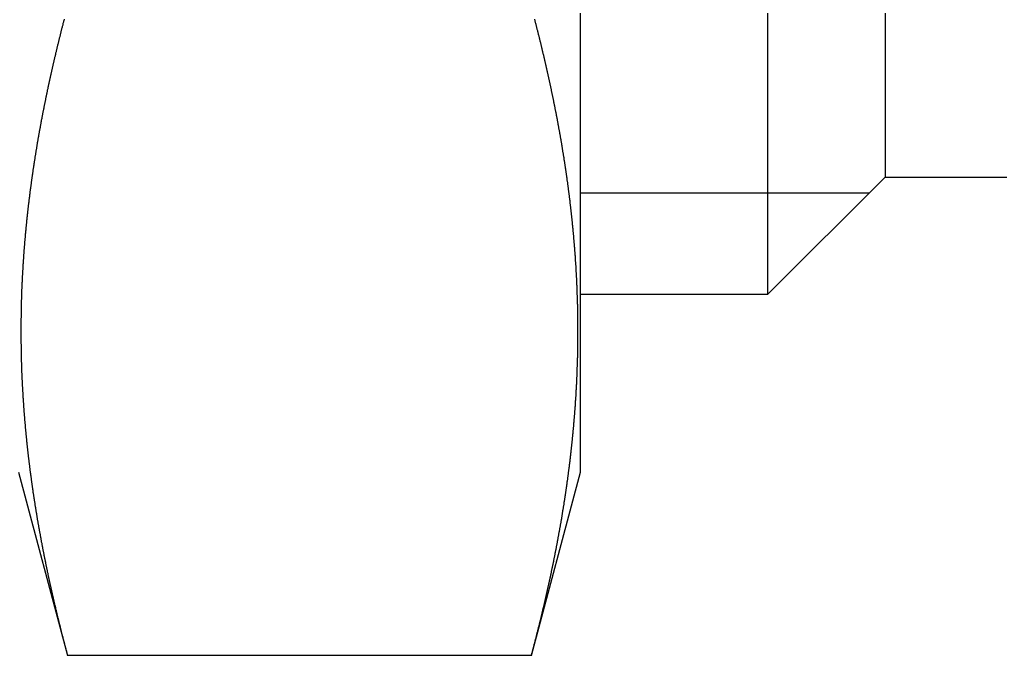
# Model space of a CAD drawing. Extents: x -6 to 96, y -23 to 73.
# Drawn here: x 36.7 to 47.17, y -1.31 to 5.48 of the extents above; entities that cross this region are included whole.
import ezdxf

# ---------------------------------------------------------------- set-up
doc = ezdxf.new("R2010")
doc.units = 0
doc.layers.get('0').update_dxf_attribs({"linetype": 'CONTINUOUS'})

msp = doc.modelspace()

# ---------------------------------------------------------------- linework, layer by layer
at = {"color": 7, "linetype": 'CONTINUOUS'}
for p, q in [((42.687, 0.65), (42.687, 24.45)), ((44.687, 2.55), (44.687, 22.55)), ((45.937, 21.3), (45.937, 3.8)), ((44.687, 2.55), (45.937, 3.8)), ((45.937, 3.8), (52.437, 3.8)), ((42.687, 2.55), (44.687, 2.55)), ((36.687, 0.65), (37.211, -1.306)), ((42.163, -1.306), (42.687, 0.65)), ((42.163, -1.306), (37.211, -1.306))]:
    msp.add_line(p, q, dxfattribs=at)
at = {"color": 3, "linetype": 'CONTINUOUS'}
msp.add_line((42.687, 3.633), (45.769, 3.633), dxfattribs=at)
at = {"color": 7}
for points in [[(37.176, 5.489, 0), (37.174, 5.481, 0), (37.172, 5.473, 0), (37.17, 5.465, 0), (37.168, 5.457, 0), (37.166, 5.449, 0), (37.163, 5.441, 0), (37.161, 5.433, 0), (37.16, 5.426, 0), (37.157, 5.418, 0), (37.155, 5.41, 0), (37.153, 5.402, 0), (37.151, 5.394, 0), (37.149, 5.386, 0), (37.147, 5.378, 0), (37.145, 5.37, 0), (37.143, 5.362, 0), (37.141, 5.355, 0), (37.139, 5.347, 0), (37.138, 5.339, 0), (37.136, 5.331, 0), (37.133, 5.323, 0), (37.132, 5.315, 0), (37.13, 5.307, 0), (37.128, 5.299, 0), (37.126, 5.291, 0), (37.124, 5.284, 0), (37.122, 5.276, 0), (37.12, 5.268, 0), (37.118, 5.26, 0), (37.116, 5.252, 0), (37.114, 5.244, 0), (37.112, 5.236, 0), (37.11, 5.228, 0), (37.108, 5.22, 0), (37.106, 5.212, 0), (37.104, 5.205, 0), (37.102, 5.197, 0), (37.1, 5.189, 0), (37.099, 5.181, 0), (37.097, 5.173, 0), (37.095, 5.165, 0), (37.093, 5.157, 0), (37.091, 5.149, 0), (37.089, 5.141, 0), (37.087, 5.133, 0), (37.085, 5.125, 0), (37.084, 5.118, 0), (37.082, 5.11, 0), (37.08, 5.102, 0), (37.078, 5.094, 0), (37.076, 5.086, 0), (37.074, 5.078, 0), (37.072, 5.07, 0), (37.07, 5.062, 0), (37.069, 5.054, 0), (37.067, 5.046, 0), (37.065, 5.038, 0), (37.063, 5.03, 0), (37.061, 5.022, 0), (37.059, 5.015, 0), (37.058, 5.007, 0), (37.056, 4.999, 0), (37.054, 4.991, 0), (37.052, 4.983, 0), (37.05, 4.975, 0), (37.048, 4.967, 0), (37.047, 4.959, 0), (37.045, 4.951, 0), (37.043, 4.943, 0), (37.041, 4.935, 0), (37.04, 4.927, 0), (37.038, 4.919, 0), (37.036, 4.911, 0), (37.034, 4.904, 0), (37.032, 4.896, 0), (37.031, 4.888, 0), (37.029, 4.88, 0), (37.027, 4.872, 0), (37.025, 4.864, 0), (37.024, 4.856, 0), (37.022, 4.848, 0), (37.02, 4.84, 0), (37.019, 4.832, 0), (37.017, 4.824, 0), (37.015, 4.816, 0), (37.013, 4.808, 0), (37.012, 4.8, 0), (37.01, 4.792, 0), (37.008, 4.784, 0), (37.006, 4.776, 0), (37.005, 4.768, 0), (37.003, 4.76, 0), (37.001, 4.753, 0), (37, 4.745, 0), (36.998, 4.737, 0), (36.996, 4.729, 0), (36.995, 4.721, 0), (36.993, 4.713, 0), (36.991, 4.705, 0), (36.99, 4.697, 0), (36.988, 4.689, 0), (36.986, 4.681, 0), (36.985, 4.673, 0), (36.983, 4.665, 0), (36.981, 4.657, 0), (36.98, 4.649, 0), (36.978, 4.641, 0), (36.976, 4.633, 0), (36.975, 4.625, 0), (36.973, 4.617, 0), (36.972, 4.609, 0), (36.97, 4.601, 0), (36.968, 4.593, 0), (36.967, 4.585, 0), (36.965, 4.577, 0), (36.964, 4.569, 0), (36.962, 4.561, 0), (36.96, 4.553, 0), (36.959, 4.545, 0), (36.957, 4.537, 0), (36.956, 4.529, 0), (36.954, 4.521, 0), (36.953, 4.513, 0), (36.951, 4.505, 0), (36.949, 4.497, 0), (36.948, 4.489, 0), (36.946, 4.481, 0), (36.945, 4.473, 0), (36.943, 4.466, 0), (36.942, 4.458, 0), (36.94, 4.45, 0), (36.939, 4.442, 0), (36.937, 4.434, 0), (36.936, 4.426, 0), (36.934, 4.418, 0), (36.932, 4.41, 0), (36.931, 4.402, 0), (36.929, 4.394, 0), (36.928, 4.386, 0), (36.927, 4.378, 0), (36.925, 4.37, 0), (36.924, 4.362, 0), (36.922, 4.354, 0), (36.921, 4.346, 0), (36.919, 4.338, 0), (36.918, 4.33, 0), (36.916, 4.322, 0), (36.915, 4.314, 0), (36.913, 4.306, 0), (36.912, 4.298, 0), (36.91, 4.29, 0), (36.909, 4.282, 0), (36.908, 4.274, 0), (36.906, 4.266, 0), (36.905, 4.258, 0), (36.903, 4.25, 0), (36.902, 4.242, 0), (36.901, 4.234, 0), (36.899, 4.226, 0), (36.898, 4.217, 0), (36.896, 4.209, 0), (36.895, 4.201, 0), (36.894, 4.193, 0), (36.892, 4.185, 0), (36.891, 4.177, 0), (36.889, 4.169, 0), (36.888, 4.161, 0), (36.887, 4.153, 0), (36.885, 4.145, 0), (36.884, 4.137, 0), (36.883, 4.129, 0), (36.881, 4.121, 0), (36.88, 4.113, 0), (36.879, 4.105, 0), (36.877, 4.097, 0), (36.876, 4.089, 0), (36.875, 4.081, 0), (36.873, 4.073, 0), (36.872, 4.065, 0), (36.871, 4.057, 0), (36.87, 4.049, 0), (36.868, 4.041, 0), (36.867, 4.033, 0), (36.866, 4.025, 0), (36.864, 4.017, 0), (36.863, 4.009, 0), (36.862, 4.001, 0), (36.861, 3.993, 0), (36.859, 3.985, 0), (36.858, 3.977, 0), (36.857, 3.969, 0), (36.856, 3.961, 0), (36.854, 3.953, 0), (36.853, 3.945, 0), (36.852, 3.937, 0), (36.851, 3.928, 0), (36.849, 3.92, 0), (36.848, 3.912, 0), (36.847, 3.904, 0), (36.846, 3.896, 0), (36.845, 3.888, 0), (36.843, 3.88, 0), (36.842, 3.872, 0), (36.841, 3.864, 0), (36.84, 3.856, 0), (36.839, 3.848, 0), (36.838, 3.84, 0), (36.836, 3.832, 0), (36.835, 3.824, 0), (36.834, 3.816, 0), (36.833, 3.808, 0), (36.832, 3.8, 0), (36.831, 3.792, 0), (36.83, 3.784, 0), (36.828, 3.776, 0), (36.827, 3.767, 0), (36.826, 3.759, 0), (36.825, 3.751, 0), (36.824, 3.743, 0), (36.823, 3.735, 0), (36.822, 3.727, 0), (36.821, 3.719, 0), (36.82, 3.711, 0), (36.819, 3.703, 0), (36.817, 3.695, 0), (36.816, 3.687, 0), (36.815, 3.679, 0), (36.814, 3.671, 0), (36.813, 3.663, 0), (36.812, 3.655, 0), (36.811, 3.647, 0), (36.81, 3.638, 0), (36.809, 3.63, 0), (36.808, 3.622, 0), (36.807, 3.614, 0), (36.806, 3.606, 0), (36.805, 3.598, 0), (36.804, 3.59, 0), (36.803, 3.582, 0), (36.802, 3.574, 0), (36.801, 3.566, 0), (36.8, 3.558, 0), (36.799, 3.55, 0), (36.798, 3.542, 0), (36.797, 3.534, 0), (36.796, 3.525, 0), (36.795, 3.517, 0), (36.794, 3.509, 0), (36.793, 3.501, 0), (36.792, 3.493, 0), (36.791, 3.485, 0), (36.79, 3.477, 0), (36.789, 3.469, 0), (36.788, 3.461, 0), (36.788, 3.453, 0), (36.787, 3.445, 0), (36.786, 3.437, 0), (36.785, 3.428, 0), (36.784, 3.42, 0), (36.783, 3.412, 0), (36.782, 3.404, 0), (36.781, 3.396, 0), (36.781, 3.388, 0), (36.78, 3.38, 0), (36.779, 3.372, 0), (36.778, 3.364, 0), (36.777, 3.356, 0), (36.776, 3.348, 0), (36.775, 3.34, 0), (36.775, 3.331, 0), (36.774, 3.323, 0), (36.773, 3.315, 0), (36.772, 3.307, 0), (36.771, 3.299, 0), (36.77, 3.291, 0), (36.77, 3.283, 0), (36.769, 3.275, 0), (36.768, 3.267, 0), (36.767, 3.259, 0), (36.767, 3.25, 0), (36.766, 3.242, 0), (36.765, 3.234, 0), (36.764, 3.226, 0), (36.763, 3.218, 0), (36.763, 3.21, 0), (36.762, 3.202, 0), (36.761, 3.194, 0), (36.76, 3.186, 0), (36.76, 3.178, 0), (36.759, 3.17, 0), (36.758, 3.161, 0), (36.758, 3.153, 0), (36.757, 3.145, 0), (36.756, 3.137, 0), (36.755, 3.129, 0), (36.755, 3.121, 0), (36.754, 3.113, 0), (36.753, 3.105, 0), (36.753, 3.097, 0), (36.752, 3.088, 0), (36.751, 3.08, 0), (36.751, 3.072, 0), (36.75, 3.064, 0), (36.749, 3.056, 0), (36.749, 3.048, 0), (36.748, 3.04, 0), (36.748, 3.032, 0), (36.747, 3.024, 0), (36.746, 3.015, 0), (36.746, 3.007, 0), (36.745, 2.999, 0), (36.745, 2.991, 0), (36.744, 2.983, 0), (36.743, 2.975, 0), (36.743, 2.967, 0), (36.742, 2.959, 0), (36.742, 2.951, 0), (36.741, 2.942, 0), (36.74, 2.934, 0), (36.74, 2.926, 0), (36.739, 2.918, 0), (36.739, 2.91, 0), (36.738, 2.902, 0), (36.738, 2.894, 0), (36.737, 2.886, 0), (36.737, 2.878, 0), (36.736, 2.869, 0), (36.736, 2.861, 0), (36.735, 2.853, 0), (36.735, 2.845, 0), (36.734, 2.837, 0), (36.734, 2.829, 0), (36.733, 2.821, 0), (36.733, 2.813, 0), (36.732, 2.804, 0), (36.732, 2.796, 0), (36.731, 2.788, 0), (36.731, 2.78, 0), (36.73, 2.772, 0), (36.73, 2.764, 0), (36.73, 2.756, 0), (36.729, 2.748, 0), (36.729, 2.739, 0), (36.728, 2.731, 0), (36.728, 2.723, 0), (36.727, 2.715, 0), (36.727, 2.707, 0), (36.727, 2.699, 0), (36.726, 2.691, 0), (36.726, 2.683, 0), (36.725, 2.674, 0), (36.725, 2.666, 0), (36.725, 2.658, 0), (36.724, 2.65, 0), (36.724, 2.642, 0), (36.724, 2.634, 0), (36.723, 2.626, 0), (36.723, 2.618, 0), (36.723, 2.609, 0), (36.722, 2.601, 0), (36.722, 2.593, 0), (36.722, 2.585, 0), (36.721, 2.577, 0), (36.721, 2.569, 0), (36.721, 2.561, 0), (36.721, 2.553, 0), (36.72, 2.544, 0), (36.72, 2.536, 0), (36.72, 2.528, 0), (36.719, 2.52, 0), (36.719, 2.512, 0), (36.719, 2.504, 0), (36.719, 2.496, 0), (36.718, 2.488, 0), (36.718, 2.479, 0), (36.718, 2.471, 0), (36.718, 2.463, 0), (36.718, 2.455, 0), (36.717, 2.447, 0), (36.717, 2.439, 0), (36.717, 2.431, 0), (36.717, 2.422, 0), (36.717, 2.414, 0), (36.716, 2.406, 0), (36.716, 2.398, 0), (36.716, 2.39, 0), (36.716, 2.382, 0), (36.716, 2.374, 0), (36.716, 2.366, 0), (36.715, 2.357, 0), (36.715, 2.349, 0), (36.715, 2.341, 0), (36.715, 2.333, 0), (36.715, 2.325, 0), (36.715, 2.317, 0), (36.715, 2.309, 0), (36.715, 2.3, 0), (36.714, 2.292, 0), (36.714, 2.284, 0), (36.714, 2.276, 0), (36.714, 2.268, 0), (36.714, 2.26, 0), (36.714, 2.252, 0), (36.714, 2.244, 0), (36.714, 2.235, 0), (36.714, 2.227, 0), (36.714, 2.219, 0), (36.714, 2.211, 0), (36.714, 2.203, 0), (36.714, 2.195, 0), (36.714, 2.187, 0), (36.714, 2.178, 0), (36.714, 2.17, 0), (36.714, 2.162, 0), (36.714, 2.154, 0), (36.714, 2.146, 0), (36.714, 2.138, 0), (36.714, 2.13, 0), (36.714, 2.122, 0), (36.714, 2.113, 0), (36.714, 2.105, 0), (36.714, 2.097, 0), (36.714, 2.089, 0), (36.714, 2.081, 0), (36.714, 2.073, 0), (36.714, 2.065, 0), (36.714, 2.056, 0), (36.714, 2.048, 0), (36.714, 2.04, 0), (36.714, 2.032, 0), (36.714, 2.024, 0), (36.715, 2.016, 0), (36.715, 2.008, 0), (36.715, 2, 0), (36.715, 1.991, 0), (36.715, 1.983, 0), (36.715, 1.975, 0), (36.715, 1.967, 0), (36.715, 1.959, 0), (36.716, 1.951, 0), (36.716, 1.943, 0), (36.716, 1.934, 0), (36.716, 1.926, 0), (36.716, 1.918, 0), (36.716, 1.91, 0), (36.717, 1.902, 0), (36.717, 1.894, 0), (36.717, 1.886, 0), (36.717, 1.878, 0), (36.717, 1.869, 0), (36.718, 1.861, 0), (36.718, 1.853, 0), (36.718, 1.845, 0), (36.718, 1.837, 0), (36.718, 1.829, 0), (36.719, 1.821, 0), (36.719, 1.812, 0), (36.719, 1.804, 0), (36.719, 1.796, 0), (36.72, 1.788, 0), (36.72, 1.78, 0), (36.72, 1.772, 0), (36.721, 1.764, 0), (36.721, 1.756, 0), (36.721, 1.747, 0), (36.721, 1.739, 0), (36.722, 1.731, 0), (36.722, 1.723, 0), (36.722, 1.715, 0), (36.723, 1.707, 0), (36.723, 1.699, 0), (36.723, 1.691, 0), (36.724, 1.682, 0), (36.724, 1.674, 0), (36.724, 1.666, 0), (36.725, 1.658, 0), (36.725, 1.65, 0), (36.725, 1.642, 0), (36.726, 1.634, 0), (36.726, 1.626, 0), (36.727, 1.617, 0), (36.727, 1.609, 0), (36.727, 1.601, 0), (36.728, 1.593, 0), (36.728, 1.585, 0), (36.729, 1.577, 0), (36.729, 1.569, 0), (36.73, 1.561, 0), (36.73, 1.552, 0), (36.73, 1.544, 0), (36.731, 1.536, 0), (36.731, 1.528, 0), (36.732, 1.52, 0), (36.732, 1.512, 0), (36.733, 1.504, 0), (36.733, 1.496, 0), (36.734, 1.487, 0), (36.734, 1.479, 0), (36.735, 1.471, 0), (36.735, 1.463, 0), (36.736, 1.455, 0), (36.736, 1.447, 0), (36.737, 1.439, 0), (36.737, 1.431, 0), (36.738, 1.423, 0), (36.738, 1.414, 0), (36.739, 1.406, 0), (36.739, 1.398, 0), (36.74, 1.39, 0), (36.74, 1.382, 0), (36.741, 1.374, 0), (36.742, 1.366, 0), (36.742, 1.358, 0), (36.743, 1.349, 0), (36.743, 1.341, 0), (36.744, 1.333, 0), (36.745, 1.325, 0), (36.745, 1.317, 0), (36.746, 1.309, 0), (36.746, 1.301, 0), (36.747, 1.293, 0), (36.748, 1.285, 0), (36.748, 1.276, 0), (36.749, 1.268, 0), (36.749, 1.26, 0), (36.75, 1.252, 0), (36.751, 1.244, 0), (36.751, 1.236, 0), (36.752, 1.228, 0), (36.753, 1.22, 0), (36.753, 1.212, 0), (36.754, 1.204, 0), (36.755, 1.195, 0), (36.755, 1.187, 0), (36.756, 1.179, 0), (36.757, 1.171, 0), (36.758, 1.163, 0), (36.758, 1.155, 0), (36.759, 1.147, 0), (36.76, 1.139, 0), (36.76, 1.131, 0), (36.761, 1.122, 0), (36.762, 1.114, 0), (36.763, 1.106, 0), (36.763, 1.098, 0), (36.764, 1.09, 0), (36.765, 1.082, 0), (36.766, 1.074, 0), (36.767, 1.066, 0), (36.767, 1.058, 0), (36.768, 1.05, 0), (36.769, 1.041, 0), (36.77, 1.033, 0), (36.77, 1.025, 0), (36.771, 1.017, 0), (36.772, 1.009, 0), (36.773, 1.001, 0), (36.774, 0.993, 0), (36.775, 0.985, 0), (36.775, 0.977, 0), (36.776, 0.969, 0), (36.777, 0.961, 0), (36.778, 0.952, 0), (36.779, 0.944, 0), (36.78, 0.936, 0), (36.781, 0.928, 0), (36.781, 0.92, 0), (36.782, 0.912, 0), (36.783, 0.904, 0), (36.784, 0.896, 0), (36.785, 0.888, 0), (36.786, 0.88, 0), (36.787, 0.872, 0), (36.788, 0.864, 0), (36.788, 0.855, 0), (36.789, 0.847, 0), (36.79, 0.839, 0), (36.791, 0.831, 0), (36.792, 0.823, 0), (36.793, 0.815, 0), (36.794, 0.807, 0), (36.795, 0.799, 0), (36.796, 0.791, 0), (36.797, 0.783, 0), (36.798, 0.775, 0), (36.799, 0.767, 0), (36.8, 0.758, 0), (36.801, 0.75, 0), (36.802, 0.742, 0), (36.803, 0.734, 0), (36.804, 0.726, 0), (36.805, 0.718, 0), (36.806, 0.71, 0), (36.807, 0.702, 0), (36.808, 0.694, 0), (36.809, 0.686, 0), (36.81, 0.678, 0), (36.811, 0.67, 0), (36.812, 0.662, 0), (36.813, 0.654, 0), (36.814, 0.646, 0), (36.815, 0.637, 0), (36.816, 0.629, 0), (36.817, 0.621, 0), (36.819, 0.613, 0), (36.82, 0.605, 0), (36.821, 0.597, 0), (36.822, 0.589, 0), (36.823, 0.581, 0), (36.824, 0.573, 0), (36.825, 0.565, 0), (36.826, 0.557, 0), (36.827, 0.549, 0), (36.828, 0.541, 0), (36.83, 0.533, 0), (36.831, 0.525, 0), (36.832, 0.517, 0), (36.833, 0.509, 0), (36.834, 0.5, 0), (36.835, 0.492, 0), (36.836, 0.484, 0), (36.838, 0.476, 0), (36.839, 0.468, 0), (36.84, 0.46, 0), (36.841, 0.452, 0), (36.842, 0.444, 0), (36.843, 0.436, 0), (36.845, 0.428, 0), (36.846, 0.42, 0), (36.847, 0.412, 0), (36.848, 0.404, 0), (36.849, 0.396, 0), (36.851, 0.388, 0), (36.852, 0.38, 0), (36.853, 0.372, 0), (36.854, 0.364, 0), (36.856, 0.356, 0), (36.857, 0.348, 0), (36.858, 0.34, 0), (36.859, 0.332, 0), (36.861, 0.323, 0), (36.862, 0.315, 0), (36.863, 0.307, 0), (36.864, 0.299, 0), (36.866, 0.291, 0), (36.867, 0.283, 0), (36.868, 0.275, 0), (36.87, 0.267, 0), (36.871, 0.259, 0), (36.872, 0.251, 0), (36.873, 0.243, 0), (36.875, 0.235, 0), (36.876, 0.227, 0), (36.877, 0.219, 0), (36.879, 0.211, 0), (36.88, 0.203, 0), (36.881, 0.195, 0), (36.883, 0.187, 0), (36.884, 0.179, 0), (36.885, 0.171, 0), (36.887, 0.163, 0), (36.888, 0.155, 0), (36.889, 0.147, 0), (36.891, 0.139, 0), (36.892, 0.131, 0), (36.894, 0.123, 0), (36.895, 0.115, 0), (36.896, 0.107, 0), (36.898, 0.099, 0), (36.899, 0.091, 0), (36.901, 0.083, 0), (36.902, 0.075, 0), (36.903, 0.067, 0), (36.905, 0.059, 0), (36.906, 0.051, 0), (36.908, 0.043, 0), (36.909, 0.035, 0), (36.91, 0.027, 0), (36.912, 0.019, 0), (36.913, 0.011, 0), (36.915, 0.003, 0), (36.916, -0.005, 0), (36.918, -0.013, 0), (36.919, -0.021, 0), (36.921, -0.029, 0), (36.922, -0.037, 0), (36.924, -0.045, 0), (36.925, -0.053, 0), (36.927, -0.061, 0), (36.928, -0.069, 0), (36.929, -0.077, 0), (36.931, -0.085, 0), (36.932, -0.093, 0), (36.934, -0.101, 0), (36.936, -0.109, 0), (36.937, -0.117, 0), (36.939, -0.125, 0), (36.94, -0.133, 0), (36.942, -0.141, 0), (36.943, -0.149, 0), (36.945, -0.157, 0), (36.946, -0.165, 0), (36.948, -0.173, 0), (36.949, -0.181, 0), (36.951, -0.189, 0), (36.953, -0.197, 0), (36.954, -0.205, 0), (36.956, -0.213, 0), (36.957, -0.221, 0), (36.959, -0.229, 0), (36.96, -0.237, 0), (36.962, -0.245, 0), (36.964, -0.253, 0), (36.965, -0.261, 0), (36.967, -0.269, 0), (36.968, -0.277, 0), (36.97, -0.285, 0), (36.972, -0.293, 0), (36.973, -0.301, 0), (36.975, -0.309, 0), (36.976, -0.317, 0), (36.978, -0.325, 0), (36.98, -0.333, 0), (36.981, -0.341, 0), (36.983, -0.349, 0), (36.985, -0.357, 0), (36.986, -0.365, 0), (36.988, -0.373, 0), (36.99, -0.381, 0), (36.991, -0.388, 0), (36.993, -0.396, 0), (36.995, -0.404, 0), (36.996, -0.412, 0), (36.998, -0.42, 0), (37, -0.428, 0), (37.001, -0.436, 0), (37.003, -0.444, 0), (37.005, -0.452, 0), (37.006, -0.46, 0), (37.008, -0.468, 0), (37.01, -0.476, 0), (37.012, -0.484, 0), (37.013, -0.492, 0), (37.015, -0.5, 0), (37.017, -0.508, 0), (37.019, -0.516, 0), (37.02, -0.524, 0), (37.022, -0.532, 0), (37.024, -0.54, 0), (37.025, -0.548, 0), (37.027, -0.555, 0), (37.029, -0.563, 0), (37.031, -0.571, 0), (37.032, -0.579, 0), (37.034, -0.587, 0), (37.036, -0.595, 0), (37.038, -0.603, 0), (37.04, -0.611, 0), (37.041, -0.619, 0), (37.043, -0.627, 0), (37.045, -0.635, 0), (37.047, -0.643, 0), (37.048, -0.651, 0), (37.05, -0.659, 0), (37.052, -0.667, 0), (37.054, -0.675, 0), (37.056, -0.682, 0), (37.058, -0.69, 0), (37.059, -0.698, 0), (37.061, -0.706, 0), (37.063, -0.714, 0), (37.065, -0.722, 0), (37.067, -0.73, 0), (37.069, -0.738, 0), (37.07, -0.746, 0), (37.072, -0.754, 0), (37.074, -0.762, 0), (37.076, -0.77, 0), (37.078, -0.778, 0), (37.08, -0.785, 0), (37.082, -0.793, 0), (37.084, -0.801, 0), (37.085, -0.809, 0), (37.087, -0.817, 0), (37.089, -0.825, 0), (37.091, -0.833, 0), (37.093, -0.841, 0), (37.095, -0.849, 0), (37.097, -0.857, 0), (37.099, -0.865, 0), (37.1, -0.872, 0), (37.102, -0.88, 0), (37.104, -0.888, 0), (37.106, -0.896, 0), (37.108, -0.904, 0), (37.11, -0.912, 0), (37.112, -0.92, 0), (37.114, -0.928, 0), (37.116, -0.936, 0), (37.118, -0.944, 0), (37.12, -0.951, 0), (37.122, -0.959, 0), (37.124, -0.967, 0), (37.126, -0.975, 0), (37.128, -0.983, 0), (37.13, -0.991, 0), (37.132, -0.999, 0), (37.133, -1.007, 0), (37.136, -1.015, 0), (37.138, -1.023, 0), (37.139, -1.03, 0), (37.141, -1.038, 0), (37.143, -1.046, 0), (37.145, -1.054, 0), (37.147, -1.062, 0), (37.149, -1.07, 0), (37.151, -1.078, 0), (37.153, -1.086, 0), (37.155, -1.094, 0), (37.157, -1.101, 0), (37.16, -1.109, 0), (37.161, -1.117, 0), (37.163, -1.125, 0), (37.166, -1.133, 0), (37.168, -1.141, 0), (37.17, -1.149, 0), (37.172, -1.157, 0), (37.174, -1.164, 0), (37.176, -1.172, 0), (37.178, -1.18, 0), (37.18, -1.188, 0), (37.182, -1.196, 0), (37.184, -1.204, 0), (37.186, -1.212, 0), (37.188, -1.219, 0), (37.19, -1.227, 0), (37.192, -1.235, 0), (37.194, -1.243, 0), (37.196, -1.251, 0), (37.199, -1.259, 0), (37.201, -1.267, 0), (37.203, -1.275, 0), (37.205, -1.282, 0), (37.207, -1.29, 0), (37.209, -1.298, 0), (37.211, -1.306, 0)], [(42.163, -1.306, 0), (42.165, -1.298, 0), (42.167, -1.29, 0), (42.169, -1.282, 0), (42.171, -1.275, 0), (42.173, -1.267, 0), (42.175, -1.259, 0), (42.177, -1.251, 0), (42.179, -1.243, 0), (42.181, -1.235, 0), (42.184, -1.227, 0), (42.186, -1.219, 0), (42.188, -1.212, 0), (42.19, -1.204, 0), (42.192, -1.196, 0), (42.194, -1.188, 0), (42.196, -1.18, 0), (42.198, -1.172, 0), (42.2, -1.164, 0), (42.202, -1.157, 0), (42.204, -1.149, 0), (42.206, -1.141, 0), (42.208, -1.133, 0), (42.21, -1.125, 0), (42.212, -1.117, 0), (42.214, -1.109, 0), (42.216, -1.101, 0), (42.218, -1.094, 0), (42.22, -1.086, 0), (42.222, -1.078, 0), (42.224, -1.07, 0), (42.226, -1.062, 0), (42.228, -1.054, 0), (42.23, -1.046, 0), (42.232, -1.038, 0), (42.234, -1.03, 0), (42.236, -1.023, 0), (42.238, -1.015, 0), (42.24, -1.007, 0), (42.242, -0.999, 0), (42.244, -0.991, 0), (42.246, -0.983, 0), (42.248, -0.975, 0), (42.25, -0.967, 0), (42.252, -0.959, 0), (42.254, -0.951, 0), (42.256, -0.944, 0), (42.258, -0.936, 0), (42.26, -0.928, 0), (42.262, -0.92, 0), (42.264, -0.912, 0), (42.266, -0.904, 0), (42.267, -0.896, 0), (42.269, -0.888, 0), (42.271, -0.88, 0), (42.273, -0.872, 0), (42.275, -0.865, 0), (42.277, -0.857, 0), (42.279, -0.849, 0), (42.281, -0.841, 0), (42.283, -0.833, 0), (42.285, -0.825, 0), (42.286, -0.817, 0), (42.288, -0.809, 0), (42.29, -0.801, 0), (42.292, -0.793, 0), (42.294, -0.785, 0), (42.296, -0.778, 0), (42.298, -0.77, 0), (42.3, -0.762, 0), (42.301, -0.754, 0), (42.303, -0.746, 0), (42.305, -0.738, 0), (42.307, -0.73, 0), (42.309, -0.722, 0), (42.311, -0.714, 0), (42.312, -0.706, 0), (42.314, -0.698, 0), (42.316, -0.69, 0), (42.318, -0.682, 0), (42.32, -0.675, 0), (42.322, -0.667, 0), (42.323, -0.659, 0), (42.325, -0.651, 0), (42.327, -0.643, 0), (42.329, -0.635, 0), (42.331, -0.627, 0), (42.332, -0.619, 0), (42.334, -0.611, 0), (42.336, -0.603, 0), (42.338, -0.595, 0), (42.339, -0.587, 0), (42.341, -0.579, 0), (42.343, -0.571, 0), (42.345, -0.563, 0), (42.346, -0.555, 0), (42.348, -0.548, 0), (42.35, -0.54, 0), (42.352, -0.532, 0), (42.353, -0.524, 0), (42.355, -0.516, 0), (42.357, -0.508, 0), (42.359, -0.5, 0), (42.36, -0.492, 0), (42.362, -0.484, 0), (42.364, -0.476, 0), (42.365, -0.468, 0), (42.367, -0.46, 0), (42.369, -0.452, 0), (42.371, -0.444, 0), (42.372, -0.436, 0), (42.374, -0.428, 0), (42.376, -0.42, 0), (42.377, -0.412, 0), (42.379, -0.404, 0), (42.381, -0.396, 0), (42.382, -0.388, 0), (42.384, -0.381, 0), (42.386, -0.373, 0), (42.387, -0.365, 0), (42.389, -0.357, 0), (42.391, -0.349, 0), (42.392, -0.341, 0), (42.394, -0.333, 0), (42.396, -0.325, 0), (42.397, -0.317, 0), (42.399, -0.309, 0), (42.401, -0.301, 0), (42.402, -0.293, 0), (42.404, -0.285, 0), (42.405, -0.277, 0), (42.407, -0.269, 0), (42.408, -0.261, 0), (42.41, -0.253, 0), (42.412, -0.245, 0), (42.413, -0.237, 0), (42.415, -0.229, 0), (42.416, -0.221, 0), (42.418, -0.213, 0), (42.42, -0.205, 0), (42.421, -0.197, 0), (42.423, -0.189, 0), (42.424, -0.181, 0), (42.426, -0.173, 0), (42.427, -0.165, 0), (42.429, -0.157, 0), (42.431, -0.149, 0), (42.432, -0.141, 0), (42.434, -0.133, 0), (42.435, -0.125, 0), (42.437, -0.117, 0), (42.438, -0.109, 0), (42.44, -0.101, 0), (42.441, -0.093, 0), (42.443, -0.085, 0), (42.444, -0.077, 0), (42.446, -0.069, 0), (42.447, -0.061, 0), (42.449, -0.053, 0), (42.45, -0.045, 0), (42.452, -0.037, 0), (42.453, -0.029, 0), (42.455, -0.021, 0), (42.456, -0.013, 0), (42.457, -0.005, 0), (42.459, 0.003, 0), (42.46, 0.011, 0), (42.462, 0.019, 0), (42.463, 0.027, 0), (42.465, 0.035, 0), (42.466, 0.043, 0), (42.468, 0.051, 0), (42.469, 0.059, 0), (42.47, 0.067, 0), (42.472, 0.075, 0), (42.473, 0.083, 0), (42.474, 0.091, 0), (42.476, 0.099, 0), (42.477, 0.107, 0), (42.479, 0.115, 0), (42.48, 0.123, 0), (42.481, 0.131, 0), (42.483, 0.139, 0), (42.484, 0.147, 0), (42.486, 0.155, 0), (42.487, 0.163, 0), (42.488, 0.171, 0), (42.49, 0.179, 0), (42.491, 0.187, 0), (42.492, 0.195, 0), (42.494, 0.203, 0), (42.495, 0.211, 0), (42.496, 0.219, 0), (42.498, 0.227, 0), (42.499, 0.235, 0), (42.5, 0.243, 0), (42.502, 0.251, 0), (42.503, 0.259, 0), (42.504, 0.267, 0), (42.505, 0.275, 0), (42.507, 0.283, 0), (42.508, 0.291, 0), (42.509, 0.299, 0), (42.511, 0.307, 0), (42.512, 0.315, 0), (42.513, 0.323, 0), (42.514, 0.332, 0), (42.516, 0.34, 0), (42.517, 0.348, 0), (42.518, 0.356, 0), (42.519, 0.364, 0), (42.52, 0.372, 0), (42.522, 0.38, 0), (42.523, 0.388, 0), (42.524, 0.396, 0), (42.525, 0.404, 0), (42.527, 0.412, 0), (42.528, 0.42, 0), (42.529, 0.428, 0), (42.53, 0.436, 0), (42.531, 0.444, 0), (42.533, 0.452, 0), (42.534, 0.46, 0), (42.535, 0.468, 0), (42.536, 0.476, 0), (42.537, 0.484, 0), (42.538, 0.492, 0), (42.54, 0.5, 0), (42.541, 0.509, 0), (42.542, 0.517, 0), (42.543, 0.525, 0), (42.544, 0.533, 0), (42.545, 0.541, 0), (42.546, 0.549, 0), (42.547, 0.557, 0), (42.549, 0.565, 0), (42.55, 0.573, 0), (42.551, 0.581, 0), (42.552, 0.589, 0), (42.553, 0.597, 0), (42.554, 0.605, 0), (42.555, 0.613, 0), (42.556, 0.621, 0), (42.557, 0.629, 0), (42.558, 0.637, 0), (42.559, 0.646, 0), (42.56, 0.654, 0), (42.562, 0.662, 0), (42.563, 0.67, 0), (42.564, 0.678, 0), (42.565, 0.686, 0), (42.566, 0.694, 0), (42.567, 0.702, 0), (42.568, 0.71, 0), (42.569, 0.718, 0), (42.57, 0.726, 0), (42.571, 0.734, 0), (42.572, 0.742, 0), (42.573, 0.75, 0), (42.574, 0.758, 0), (42.575, 0.767, 0), (42.576, 0.775, 0), (42.577, 0.783, 0), (42.578, 0.791, 0), (42.579, 0.799, 0), (42.58, 0.807, 0), (42.581, 0.815, 0), (42.581, 0.823, 0), (42.582, 0.831, 0), (42.583, 0.839, 0), (42.584, 0.847, 0), (42.585, 0.855, 0), (42.586, 0.864, 0), (42.587, 0.872, 0), (42.588, 0.88, 0), (42.589, 0.888, 0), (42.59, 0.896, 0), (42.59, 0.904, 0), (42.591, 0.912, 0), (42.592, 0.92, 0), (42.593, 0.928, 0), (42.594, 0.936, 0), (42.595, 0.944, 0), (42.596, 0.952, 0), (42.597, 0.961, 0), (42.597, 0.969, 0), (42.598, 0.977, 0), (42.599, 0.985, 0), (42.6, 0.993, 0), (42.601, 1.001, 0), (42.602, 1.009, 0), (42.602, 1.017, 0), (42.603, 1.025, 0), (42.604, 1.033, 0), (42.605, 1.041, 0), (42.606, 1.05, 0), (42.606, 1.058, 0), (42.607, 1.066, 0), (42.608, 1.074, 0), (42.609, 1.082, 0), (42.609, 1.09, 0), (42.61, 1.098, 0), (42.611, 1.106, 0), (42.612, 1.114, 0), (42.612, 1.122, 0), (42.613, 1.131, 0), (42.614, 1.139, 0), (42.615, 1.147, 0), (42.615, 1.155, 0), (42.616, 1.163, 0), (42.617, 1.171, 0), (42.617, 1.179, 0), (42.618, 1.187, 0), (42.619, 1.195, 0), (42.62, 1.204, 0), (42.62, 1.212, 0), (42.621, 1.22, 0), (42.622, 1.228, 0), (42.622, 1.236, 0), (42.623, 1.244, 0), (42.624, 1.252, 0), (42.624, 1.26, 0), (42.625, 1.268, 0), (42.626, 1.276, 0), (42.626, 1.285, 0), (42.627, 1.293, 0), (42.627, 1.301, 0), (42.628, 1.309, 0), (42.629, 1.317, 0), (42.629, 1.325, 0), (42.63, 1.333, 0), (42.63, 1.341, 0), (42.631, 1.349, 0), (42.632, 1.358, 0), (42.632, 1.366, 0), (42.633, 1.374, 0), (42.633, 1.382, 0), (42.634, 1.39, 0), (42.634, 1.398, 0), (42.635, 1.406, 0), (42.635, 1.414, 0), (42.636, 1.423, 0), (42.636, 1.431, 0), (42.637, 1.439, 0), (42.638, 1.447, 0), (42.638, 1.455, 0), (42.639, 1.463, 0), (42.639, 1.471, 0), (42.639, 1.479, 0), (42.64, 1.487, 0), (42.641, 1.496, 0), (42.641, 1.504, 0), (42.641, 1.512, 0), (42.642, 1.52, 0), (42.642, 1.528, 0), (42.643, 1.536, 0), (42.643, 1.544, 0), (42.644, 1.552, 0), (42.644, 1.561, 0), (42.645, 1.569, 0), (42.645, 1.577, 0), (42.645, 1.585, 0), (42.646, 1.593, 0), (42.646, 1.601, 0), (42.647, 1.609, 0), (42.647, 1.617, 0), (42.647, 1.626, 0), (42.648, 1.634, 0), (42.648, 1.642, 0), (42.648, 1.65, 0), (42.649, 1.658, 0), (42.649, 1.666, 0), (42.65, 1.674, 0), (42.65, 1.682, 0), (42.65, 1.691, 0), (42.651, 1.699, 0), (42.651, 1.707, 0), (42.651, 1.715, 0), (42.652, 1.723, 0), (42.652, 1.731, 0), (42.652, 1.739, 0), (42.653, 1.747, 0), (42.653, 1.756, 0), (42.653, 1.764, 0), (42.653, 1.772, 0), (42.654, 1.78, 0), (42.654, 1.788, 0), (42.654, 1.796, 0), (42.654, 1.804, 0), (42.655, 1.812, 0), (42.655, 1.821, 0), (42.655, 1.829, 0), (42.655, 1.837, 0), (42.656, 1.845, 0), (42.656, 1.853, 0), (42.656, 1.861, 0), (42.656, 1.869, 0), (42.657, 1.878, 0), (42.657, 1.886, 0), (42.657, 1.894, 0), (42.657, 1.902, 0), (42.657, 1.91, 0), (42.657, 1.918, 0), (42.658, 1.926, 0), (42.658, 1.934, 0), (42.658, 1.943, 0), (42.658, 1.951, 0), (42.658, 1.959, 0), (42.658, 1.967, 0), (42.658, 1.975, 0), (42.659, 1.983, 0), (42.659, 1.991, 0), (42.659, 2, 0), (42.659, 2.008, 0), (42.659, 2.016, 0), (42.659, 2.024, 0), (42.659, 2.032, 0), (42.659, 2.04, 0), (42.66, 2.048, 0), (42.66, 2.056, 0), (42.66, 2.065, 0), (42.66, 2.073, 0), (42.66, 2.081, 0), (42.66, 2.089, 0), (42.66, 2.097, 0), (42.66, 2.105, 0), (42.66, 2.113, 0), (42.66, 2.122, 0), (42.66, 2.13, 0), (42.66, 2.138, 0), (42.66, 2.146, 0), (42.66, 2.154, 0), (42.66, 2.162, 0), (42.66, 2.17, 0), (42.66, 2.178, 0), (42.66, 2.187, 0), (42.66, 2.195, 0), (42.66, 2.203, 0), (42.66, 2.211, 0), (42.66, 2.219, 0), (42.66, 2.227, 0), (42.66, 2.235, 0), (42.66, 2.244, 0), (42.66, 2.252, 0), (42.66, 2.26, 0), (42.66, 2.268, 0), (42.659, 2.276, 0), (42.659, 2.284, 0), (42.659, 2.292, 0), (42.659, 2.3, 0), (42.659, 2.309, 0), (42.659, 2.317, 0), (42.659, 2.325, 0), (42.659, 2.333, 0), (42.658, 2.341, 0), (42.658, 2.349, 0), (42.658, 2.357, 0), (42.658, 2.366, 0), (42.658, 2.374, 0), (42.658, 2.382, 0), (42.658, 2.39, 0), (42.657, 2.398, 0), (42.657, 2.406, 0), (42.657, 2.414, 0), (42.657, 2.422, 0), (42.657, 2.431, 0), (42.657, 2.439, 0), (42.656, 2.447, 0), (42.656, 2.455, 0), (42.656, 2.463, 0), (42.656, 2.471, 0), (42.655, 2.479, 0), (42.655, 2.488, 0), (42.655, 2.496, 0), (42.655, 2.504, 0), (42.654, 2.512, 0), (42.654, 2.52, 0), (42.654, 2.528, 0), (42.654, 2.536, 0), (42.653, 2.544, 0), (42.653, 2.553, 0), (42.653, 2.561, 0), (42.653, 2.569, 0), (42.652, 2.577, 0), (42.652, 2.585, 0), (42.652, 2.593, 0), (42.651, 2.601, 0), (42.651, 2.609, 0), (42.651, 2.618, 0), (42.65, 2.626, 0), (42.65, 2.634, 0), (42.65, 2.642, 0), (42.649, 2.65, 0), (42.649, 2.658, 0), (42.648, 2.666, 0), (42.648, 2.674, 0), (42.648, 2.683, 0), (42.647, 2.691, 0), (42.647, 2.699, 0), (42.647, 2.707, 0), (42.646, 2.715, 0), (42.646, 2.723, 0), (42.645, 2.731, 0), (42.645, 2.739, 0), (42.645, 2.748, 0), (42.644, 2.756, 0), (42.644, 2.764, 0), (42.643, 2.772, 0), (42.643, 2.78, 0), (42.642, 2.788, 0), (42.642, 2.796, 0), (42.641, 2.804, 0), (42.641, 2.813, 0), (42.641, 2.821, 0), (42.64, 2.829, 0), (42.639, 2.837, 0), (42.639, 2.845, 0), (42.639, 2.853, 0), (42.638, 2.861, 0), (42.638, 2.869, 0), (42.637, 2.878, 0), (42.636, 2.886, 0), (42.636, 2.894, 0), (42.635, 2.902, 0), (42.635, 2.91, 0), (42.634, 2.918, 0), (42.634, 2.926, 0), (42.633, 2.934, 0), (42.633, 2.942, 0), (42.632, 2.951, 0), (42.632, 2.959, 0), (42.631, 2.967, 0), (42.63, 2.975, 0), (42.63, 2.983, 0), (42.629, 2.991, 0), (42.629, 2.999, 0), (42.628, 3.007, 0), (42.627, 3.015, 0), (42.627, 3.024, 0), (42.626, 3.032, 0), (42.626, 3.04, 0), (42.625, 3.048, 0), (42.624, 3.056, 0), (42.624, 3.064, 0), (42.623, 3.072, 0), (42.622, 3.08, 0), (42.622, 3.088, 0), (42.621, 3.097, 0), (42.62, 3.105, 0), (42.62, 3.113, 0), (42.619, 3.121, 0), (42.618, 3.129, 0), (42.617, 3.137, 0), (42.617, 3.145, 0), (42.616, 3.153, 0), (42.615, 3.161, 0), (42.615, 3.17, 0), (42.614, 3.178, 0), (42.613, 3.186, 0), (42.612, 3.194, 0), (42.612, 3.202, 0), (42.611, 3.21, 0), (42.61, 3.218, 0), (42.609, 3.226, 0), (42.609, 3.234, 0), (42.608, 3.242, 0), (42.607, 3.25, 0), (42.606, 3.259, 0), (42.606, 3.267, 0), (42.605, 3.275, 0), (42.604, 3.283, 0), (42.603, 3.291, 0), (42.602, 3.299, 0), (42.602, 3.307, 0), (42.601, 3.315, 0), (42.6, 3.323, 0), (42.599, 3.331, 0), (42.598, 3.34, 0), (42.597, 3.348, 0), (42.597, 3.356, 0), (42.596, 3.364, 0), (42.595, 3.372, 0), (42.594, 3.38, 0), (42.593, 3.388, 0), (42.592, 3.396, 0), (42.591, 3.404, 0), (42.59, 3.412, 0), (42.59, 3.42, 0), (42.589, 3.428, 0), (42.588, 3.437, 0), (42.587, 3.445, 0), (42.586, 3.453, 0), (42.585, 3.461, 0), (42.584, 3.469, 0), (42.583, 3.477, 0), (42.582, 3.485, 0), (42.581, 3.493, 0), (42.581, 3.501, 0), (42.58, 3.509, 0), (42.578, 3.517, 0), (42.578, 3.525, 0), (42.577, 3.534, 0), (42.576, 3.542, 0), (42.575, 3.55, 0), (42.574, 3.558, 0), (42.573, 3.566, 0), (42.572, 3.574, 0), (42.571, 3.582, 0), (42.57, 3.59, 0), (42.569, 3.598, 0), (42.568, 3.606, 0), (42.567, 3.614, 0), (42.566, 3.622, 0), (42.565, 3.63, 0), (42.564, 3.638, 0), (42.563, 3.647, 0), (42.562, 3.655, 0), (42.56, 3.663, 0), (42.559, 3.671, 0), (42.558, 3.679, 0), (42.557, 3.687, 0), (42.556, 3.695, 0), (42.555, 3.703, 0), (42.554, 3.711, 0), (42.553, 3.719, 0), (42.552, 3.727, 0), (42.551, 3.735, 0), (42.55, 3.743, 0), (42.549, 3.751, 0), (42.547, 3.759, 0), (42.546, 3.767, 0), (42.545, 3.776, 0), (42.544, 3.784, 0), (42.543, 3.792, 0), (42.542, 3.8, 0), (42.541, 3.808, 0), (42.54, 3.816, 0), (42.538, 3.824, 0), (42.537, 3.832, 0), (42.536, 3.84, 0), (42.535, 3.848, 0), (42.534, 3.856, 0), (42.533, 3.864, 0), (42.531, 3.872, 0), (42.53, 3.88, 0), (42.529, 3.888, 0), (42.528, 3.896, 0), (42.527, 3.904, 0), (42.525, 3.912, 0), (42.524, 3.92, 0), (42.523, 3.928, 0), (42.522, 3.937, 0), (42.52, 3.945, 0), (42.519, 3.953, 0), (42.518, 3.961, 0), (42.517, 3.969, 0), (42.516, 3.977, 0), (42.514, 3.985, 0), (42.513, 3.993, 0), (42.512, 4.001, 0), (42.511, 4.009, 0), (42.509, 4.017, 0), (42.508, 4.025, 0), (42.507, 4.033, 0), (42.505, 4.041, 0), (42.504, 4.049, 0), (42.503, 4.057, 0), (42.502, 4.065, 0), (42.5, 4.073, 0), (42.499, 4.081, 0), (42.498, 4.089, 0), (42.496, 4.097, 0), (42.495, 4.105, 0), (42.494, 4.113, 0), (42.492, 4.121, 0), (42.491, 4.129, 0), (42.49, 4.137, 0), (42.488, 4.145, 0), (42.487, 4.153, 0), (42.486, 4.161, 0), (42.484, 4.169, 0), (42.483, 4.177, 0), (42.481, 4.185, 0), (42.48, 4.193, 0), (42.479, 4.201, 0), (42.477, 4.209, 0), (42.476, 4.217, 0), (42.474, 4.226, 0), (42.473, 4.234, 0), (42.472, 4.242, 0), (42.47, 4.25, 0), (42.469, 4.258, 0), (42.468, 4.266, 0), (42.466, 4.274, 0), (42.465, 4.282, 0), (42.463, 4.29, 0), (42.462, 4.298, 0), (42.46, 4.306, 0), (42.459, 4.314, 0), (42.457, 4.322, 0), (42.456, 4.33, 0), (42.455, 4.338, 0), (42.453, 4.346, 0), (42.452, 4.354, 0), (42.45, 4.362, 0), (42.449, 4.37, 0), (42.447, 4.378, 0), (42.446, 4.386, 0), (42.444, 4.394, 0), (42.443, 4.402, 0), (42.441, 4.41, 0), (42.44, 4.418, 0), (42.438, 4.426, 0), (42.437, 4.434, 0), (42.435, 4.442, 0), (42.434, 4.45, 0), (42.432, 4.458, 0), (42.431, 4.466, 0), (42.429, 4.473, 0), (42.427, 4.481, 0), (42.426, 4.489, 0), (42.424, 4.497, 0), (42.423, 4.505, 0), (42.421, 4.513, 0), (42.42, 4.521, 0), (42.418, 4.529, 0), (42.416, 4.537, 0), (42.415, 4.545, 0), (42.413, 4.553, 0), (42.412, 4.561, 0), (42.41, 4.569, 0), (42.408, 4.577, 0), (42.407, 4.585, 0), (42.405, 4.593, 0), (42.404, 4.601, 0), (42.402, 4.609, 0), (42.401, 4.617, 0), (42.399, 4.625, 0), (42.397, 4.633, 0), (42.396, 4.641, 0), (42.394, 4.649, 0), (42.392, 4.657, 0), (42.391, 4.665, 0), (42.389, 4.673, 0), (42.387, 4.681, 0), (42.386, 4.689, 0), (42.384, 4.697, 0), (42.382, 4.705, 0), (42.381, 4.713, 0), (42.379, 4.721, 0), (42.377, 4.729, 0), (42.376, 4.737, 0), (42.374, 4.745, 0), (42.372, 4.753, 0), (42.371, 4.76, 0), (42.369, 4.768, 0), (42.367, 4.776, 0), (42.365, 4.784, 0), (42.364, 4.792, 0), (42.362, 4.8, 0), (42.36, 4.808, 0), (42.359, 4.816, 0), (42.357, 4.824, 0), (42.355, 4.832, 0), (42.353, 4.84, 0), (42.352, 4.848, 0), (42.35, 4.856, 0), (42.348, 4.864, 0), (42.346, 4.872, 0), (42.345, 4.88, 0), (42.343, 4.888, 0), (42.341, 4.896, 0), (42.339, 4.904, 0), (42.338, 4.911, 0), (42.336, 4.919, 0), (42.334, 4.927, 0), (42.332, 4.935, 0), (42.331, 4.943, 0), (42.329, 4.951, 0), (42.327, 4.959, 0), (42.325, 4.967, 0), (42.323, 4.975, 0), (42.322, 4.983, 0), (42.32, 4.991, 0), (42.318, 4.999, 0), (42.316, 5.007, 0), (42.314, 5.015, 0), (42.312, 5.022, 0), (42.311, 5.03, 0), (42.309, 5.038, 0), (42.307, 5.046, 0), (42.305, 5.054, 0), (42.303, 5.062, 0), (42.301, 5.07, 0), (42.3, 5.078, 0), (42.298, 5.086, 0), (42.296, 5.094, 0), (42.294, 5.102, 0), (42.292, 5.11, 0), (42.29, 5.118, 0), (42.288, 5.125, 0), (42.286, 5.133, 0), (42.285, 5.141, 0), (42.283, 5.149, 0), (42.281, 5.157, 0), (42.279, 5.165, 0), (42.277, 5.173, 0), (42.275, 5.181, 0), (42.273, 5.189, 0), (42.271, 5.197, 0), (42.269, 5.205, 0), (42.267, 5.212, 0), (42.266, 5.22, 0), (42.264, 5.228, 0), (42.262, 5.236, 0), (42.26, 5.244, 0), (42.258, 5.252, 0), (42.256, 5.26, 0), (42.254, 5.268, 0), (42.252, 5.276, 0), (42.25, 5.284, 0), (42.248, 5.291, 0), (42.246, 5.299, 0), (42.244, 5.307, 0), (42.242, 5.315, 0), (42.24, 5.323, 0), (42.238, 5.331, 0), (42.236, 5.339, 0), (42.234, 5.347, 0), (42.232, 5.355, 0), (42.23, 5.362, 0), (42.228, 5.37, 0), (42.226, 5.378, 0), (42.224, 5.386, 0), (42.222, 5.394, 0), (42.22, 5.402, 0), (42.218, 5.41, 0), (42.216, 5.418, 0), (42.214, 5.426, 0), (42.212, 5.433, 0), (42.21, 5.441, 0), (42.208, 5.449, 0), (42.206, 5.457, 0), (42.204, 5.465, 0), (42.202, 5.473, 0), (42.2, 5.481, 0), (42.198, 5.489, 0)]]:
    msp.add_polyline3d(points, dxfattribs=at)

doc.saveas('drawing.dxf')
